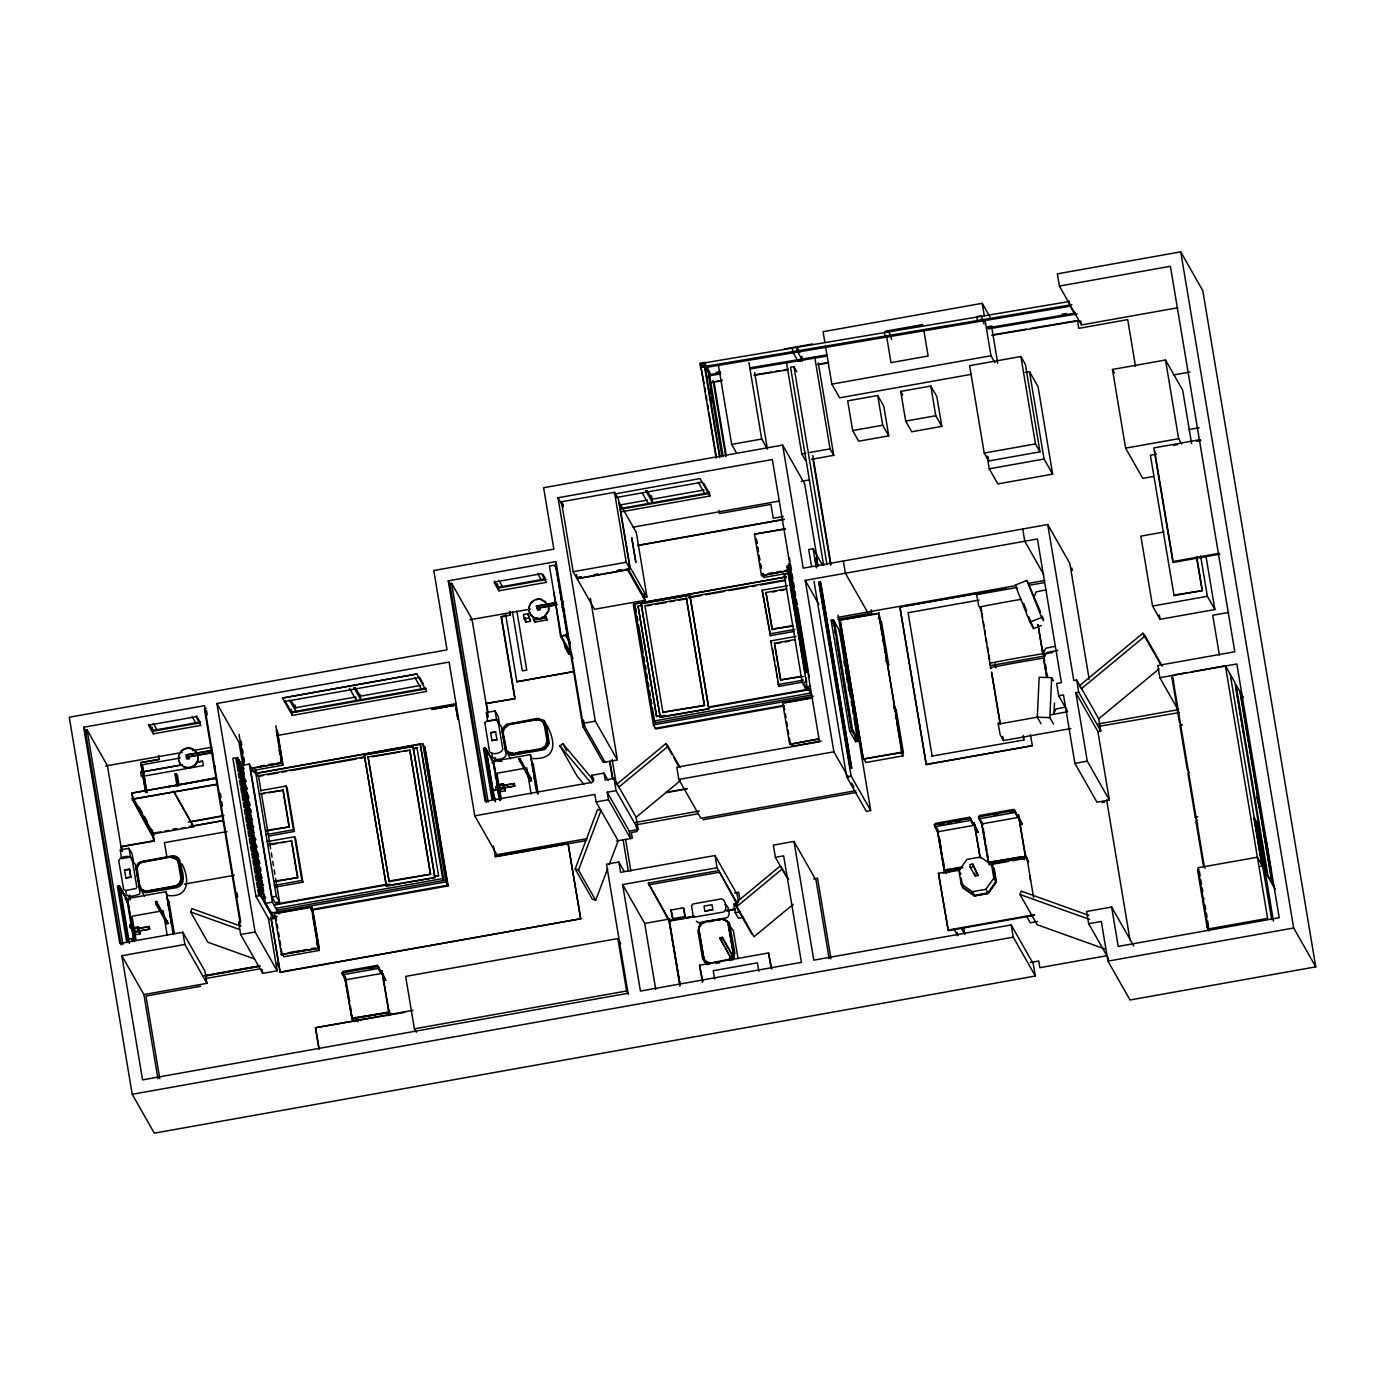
<?xml version="1.0" encoding="UTF-8"?>
<svg xmlns="http://www.w3.org/2000/svg" width="1385" height="1385" viewBox="0 0 1385 1385"><rect width="100%" height="100%" fill="white"/><g stroke="black" fill="none" stroke-linecap="round" stroke-linejoin="round"><path stroke-width="1.5" d="M1040.983 723.714L1037.313 717.24L1039.148 677.282L1051.665 677.663L1053.5 680.901M1053.518 724.095L1049.83 717.603L1051.665 677.663M1054.002 713.569L1054.47 703.061M178.526 758.599L178.769 756.037M198.02 757.283L197.743 759.828A9.73 9.556 -29.6 0 1 195.354 764.33A9.972 9.799 -29.6 0 1 183.53 766.442M182.041 880.202L180.102 884.686L175.912 886.902L146.118 891.836A7.773 7.635 -29.6 0 1 140.508 887.923L139.591 885.413M137.375 865.746L136.699 870.213L139.158 884.98A7.392 7.271 -29.6 0 0 147.606 890.867L174.666 886.036A7.392 7.271 -29.6 0 0 180.725 877.571M502.894 730.761L506.806 725.342M546.261 744.87L546.937 740.404L544.357 725.428A7.392 7.271 -29.6 0 0 535.908 719.542L508.849 724.372M732.994 953.867L729.099 959.303L711.977 962.714A7.392 7.271 -29.6 0 1 703.528 956.845M732.423 956.273L732.959 951.599L728.493 924.834M548.166 742.845L546.036 747.034L541.847 749.25L512.052 754.167A7.548 7.427 -29.6 0 1 506.46 750.272M990.24 668.02L992.231 667.276A253.905 43.939 -9.5 0 1 1043.667 658.1M254.58 958.974L207.785 942.198L190.611 911.971L191.874 908.629L240.713 926.132M595.688 900.337L592.33 899.125L575.173 868.914L597.645 809.359L601.003 810.571L578.514 870.109L595.688 900.337L607.686 868.568M609.175 864.604L618.177 840.799L596.104 801.932L594.84 794.419L474.778 815.834L449.086 662.082L216.908 703.493L255.082 931.949L277.156 970.816L262.734 973.378L240.661 934.529L238.618 922.306L240.678 921.925L204.547 705.692L83.654 727.246L119.785 943.497L182.837 932.244L204.911 971.11L206.954 983.333L143.901 994.568L121.828 955.719L184.88 944.466L206.954 983.333M1104.728 948.933L1037.157 924.713L1019.983 894.485L1021.247 891.144L1088.818 915.364M1033.608 597.766L1036.257 591.862L1045.762 589.889M1052.86 652.439L1043.026 654.187L1045.675 648.284L1055.197 646.31M1054.02 713.067L1055.837 709.068L1065.342 707.112M179.686 753.63L181.175 751.536A9.972 9.799 -29.6 0 1 190.611 748.575M181.331 882.453L175.756 886.608L145.962 891.559A7.773 7.635 -29.6 0 1 140.335 887.647M504.002 728.389L509.576 724.268M732.665 960.117L734.881 953.157L729.428 922.825L723.472 918.67L704.601 921.648L700.152 923.968L697.936 930.928L702.61 958.905L706.956 964.704M958.939 870.594L966.92 859.427L980.442 857.021L991.591 864.777L993.634 868.378L995.867 881.743L987.886 892.909L974.365 895.316L963.216 887.56L961.173 883.959L958.939 870.594L960.982 874.195M961.173 883.959L972.322 891.715L985.843 889.308L993.824 878.142L991.591 864.777M974.313 895.956L988.146 893.325L996.386 881.812L988.232 893.464L974.313 895.956L962.731 887.82L961.103 877.986M583.899 784.222L577.147 776.154L559.973 745.926L562.743 743.624L593.853 780.742M665.821 743.624L616.654 784.326L618.939 787.044L668.089 746.342L665.821 743.624L671.881 754.288M638.156 829.494L616.065 790.645L607.201 792.22L629.275 831.069L638.156 829.494L636.113 817.271L680.347 780.638M751.761 934.027L734.604 903.816L780.292 865.971L788.619 879.354M793.207 904.318L754.046 936.745L736.872 906.517L782.56 868.689M1142.85 633.239L1079.296 685.887L1081.564 688.587L1145.135 635.957L1142.85 633.239L1160.024 663.467M1100.781 731.038L1078.707 692.188L1075.833 692.69L1097.907 731.557L1100.781 731.038L1098.738 718.815L1159.037 668.886M729.22 959.511L731.072 958.143M544.807 746.532L540.773 748.644L513.697 753.475L509.23 752.886M1041.399 625.483L1033.608 628.617L1029.921 622.142L1015.24 585.128L1026.926 580.436L1040.654 612.239M1029.921 622.142L1041.607 617.45L1043.442 620.688M140.681 862.716L169.922 857.142L176.276 859.046M705 922.15L702.749 922.912A7.773 7.635 -29.6 0 0 698.715 928.556L704.186 960.549A7.773 7.635 -29.6 0 0 707.545 963.77M705.173 922.445L702.922 923.206A7.773 7.635 -29.6 0 0 698.888 928.85L698.906 931.222M143.486 861.626L141.201 862.405A7.773 7.635 -29.6 0 0 137.184 868.031L137.202 870.403M1057.915 650.327L1046.419 652.647L1043.753 658.55L1046.904 677.369M1133.709 945.886L1111.636 907.036L1086.619 911.486L1088.662 923.708L1101.317 921.458L1107.948 961.121L1130.022 999.987L1315.75 966.851L1202.803 290.711L1180.73 251.845L1057.361 273.849L1059.404 286.072L1081.477 324.938L1177.821 307.747M1059.404 286.072L1170.412 266.284L1234.797 651.764L1157.791 665.492L1159.834 677.715L1177.7 709.172M989.998 316.992L982.225 303.315L823.088 331.707L824.837 342.199M710.28 376.183L709.553 371.821L704.238 362.454L699.823 363.251L700.55 367.614L704.965 366.835L710.28 376.183L707.337 376.703M784.256 349.02L812.545 343.982M885.742 331.154L922.877 324.54M716.149 458.262L700.62 365.346L704.151 364.722L719.681 457.639M792.861 352.084L797.275 351.288L802.59 360.654L798.176 361.433L792.861 352.084L792.133 347.722M889.586 335.759L885.171 336.555L884.444 332.175L888.858 331.396L891.715 339.498M981.896 320.229L977.481 321.026L976.754 316.646L981.169 315.867L984.025 323.969M796.79 371.734L793.934 366.696L790.558 367.302L823.659 565.392M825.529 346.389L831.848 384.147L990.985 355.755L994.88 362.593M1020.883 356.516L969.621 365.657L984.216 453.068L988.717 460.98L1039.979 451.839L1025.385 364.428L1020.883 356.516L1035.478 443.927L1039.979 451.839M971.179 374.348L839.604 397.824L831.848 384.147M877.726 395.504L847.689 400.854L852.658 430.562L858.7 441.209L888.755 435.859L883.786 406.151L877.726 395.504L882.695 425.212L888.755 435.859M900.735 391.401L930.807 386.034L936.849 396.681L941.817 426.39L911.745 431.756L905.686 421.109L900.735 391.401L902.743 394.95M1025.246 372.375L1029.47 371.613L1038.058 386.727L1052.652 474.137L997.841 483.919L989.254 468.805L987.107 456.011M1153.393 476.475L1142.781 478.379L1125.607 448.151L1112.467 369.466L1165.512 359.996L1182.686 390.224L1191.567 443.39M718.503 365.727L731.661 444.377L761.698 439.028L766.476 447.424M852.658 430.562L882.695 425.212M905.686 421.109L935.758 415.742L941.817 426.39M1173.337 374.989L1189.975 372.028M817.133 558.207L804.72 483.954L782.646 445.087L543.612 487.728L553.861 549.118L433.799 570.533L447.043 649.859L69.25 717.24L132.233 1094.289L154.306 1133.155L1035.322 976.027L1033.279 963.804L1011.206 924.938L813.791 960.151L793.969 841.439L773.332 845.11L775.375 857.332L786.351 876.636M786.351 361.606L801.776 453.899L805.81 453.189M809.861 452.462L830.065 448.861L833.753 455.336L811.506 459.301M608.223 780.534L604.016 773.124L591.655 775.323L592.797 782.196L485.096 801.413L448.238 580.834L555.956 561.617L582.964 723.334L605.037 762.2L617.398 760.001L595.325 721.135L558.016 497.752L772.328 459.526L819.47 741.771L676.78 767.221L678.823 779.443L700.897 818.31L855.965 790.645M643.835 593.923L644.908 600.294L594.494 609.279L573.148 571.711L561.462 501.785L614.524 492.316L618.437 499.189L630.123 569.131L577.06 578.601L576.454 574.533M614.23 494.064L700.048 478.587L709.899 496.02L621.952 511.706M616.256 497.492L702.091 482.17M620.584 504.867L647.626 500.037M704.047 489.978L652.041 499.241L647.089 490.515M621.103 508.364L709.051 492.679M621.519 509.091L709.449 493.406L703.632 483.14M801.257 481.357L809.584 479.868M984.216 453.068L1035.478 443.927M633.135 527.148L779.547 501.024M1188.451 429.644L1199.064 427.757M989.254 468.805L1044.065 459.024L1052.652 474.137M1125.607 448.151L1178.652 438.681L1181.682 444.014M1219.821 554.138L1173.285 562.431L1172.801 561.583L1153.809 447.926L1200.345 439.616M1173.337 445.381L1177.562 444.637M1196.605 441.244L1200.83 440.482M783.235 516.466L773.245 518.25L770.926 504.382L719.542 513.558L718.988 510.217M637.567 545.344L784.1 519.202M637.741 545.621L784.274 519.496M1196.692 556.683L1202.37 590.599L1174.064 595.637L1150.381 455.198L1156.44 454.107M488.299 716.911L471.991 619.199L451.631 583.362L449.865 583.674L486.429 802.486M554.519 566.448L556.476 566.101M788.325 570.845L761.508 575.623L754.444 534.177L785.382 528.654M785.589 529.018L754.444 534.177M573.148 571.711L626.21 562.258L630.123 569.131M545.569 578.861L498.029 587.344L497.44 583.847M545.967 579.588L498.427 588.071L494.514 581.146M498.894 590.806L546.434 582.341L541.518 573.702L493.995 582.185L498.894 590.806L498.202 586.651M581.163 576.974L576.922 577.735L581.267 577.181M593.888 574.706L598.147 573.944M617.243 570.533L621.484 569.789M617.364 570.741L621.605 569.979M625.847 569.235L629.985 568.265M577.164 578.774L627.578 569.772L644.908 600.294M554.121 593.438L560.561 636.39L573.078 658.446M822.43 565.08L813.134 548.72L808.702 549.499L811.541 566.5M539.648 607.53L539.994 609.642L537.865 610.023L536.41 605.989L556.441 602.406M539.769 605.747L556.631 602.752M470.225 619.51L471.991 619.199M470.311 619.684L530.559 609.106M536.757 608.102L556.805 604.518M816.492 566.811L815.09 558.328L816.665 558.363L817.721 564.716M816.665 558.363L815.09 558.328M556.995 604.847L538.003 608.24L537.467 605.799M808.459 671.829L806.52 671.863L788.55 564.336L790.333 564.024M788.55 564.336L790.489 564.301M506.91 615.892L501.457 616.862L515.116 698.611L486.464 703.545L487.97 712.219M811.87 695.305L807.091 686.908L786.94 566.275L790.471 565.651M527.91 613.745L523.478 614.524L524.205 618.905L526.006 622.073L530.438 621.276L527.91 613.745L530.438 621.276M768.485 573.477L772.657 572.732M776.812 571.988L780.967 571.243M785.122 570.499L789.277 569.754M788.134 570.481L761.508 575.623M1089.181 679.291L1069.826 563.401L1047.735 524.534L803.213 568.162L782.646 445.087M642.882 597.247L647.107 596.693L642.986 597.42M524.205 618.905L528.637 618.108M762.252 574.585L763.897 577.458L788.844 573.009M541.656 617.294L545.794 616.55L547.144 619.874L534.783 622.09L533.415 618.766L537.536 618.022M808.373 687.687L805.412 688.207L802.227 682.597L784.118 574.204L788.55 573.425L805.239 673.318M533.623 620.065L546.002 617.866L547.144 619.874M811.246 695.01L654.915 722.883L653.841 721.014L634.278 603.877L786.386 576.749M784.741 577.285L633.274 604.31L653.426 724.926L655.711 728.96L784.048 706.073M641.082 603.358L689.938 595.117L708.912 708.756L660.299 717.43L641.082 603.358L660.299 717.43M641.324 603.791L664.575 599.653M668.799 598.891L689.938 595.117M665.216 715.387L656.473 716.322L638.069 606.163L642.276 605.418M688.535 597.16L785.26 579.917M663.017 712.859L644.873 605.643L686.406 598.233L704.549 705.45L662.688 712.288L704.549 705.45M688.864 597.749L701.485 595.498M705.692 594.736L724.615 591.36M728.822 590.616L747.744 587.24M751.951 586.496L756.158 585.734M760.365 584.989L785.589 580.488M647.28 605.851L651.417 605.106M655.572 604.379L665.96 602.527M670.115 601.783L674.27 601.038M678.425 600.294L686.735 598.822M848.607 777.695L833.891 751.795L805.256 580.384L1037.417 538.973L1061.429 682.684L1056.668 683.532L1058.711 695.755L1067.125 710.557M793.795 631.491L770.458 635.663L762.183 590.235L787.632 585.699M793.051 626.124L772.103 629.223L765.974 592.52L786.593 588.85M772.484 592.001L776.604 591.256M780.742 590.529L784.862 589.785M565.876 634.451L567.833 634.105L568.162 636.044L566.205 636.39L565.876 634.451L570.049 641.809M560.561 636.39L567.175 634.867L561.098 635.94L571.711 654.638M1164.058 531.996L1140.859 536.134L1152.545 606.076L1160.059 619.32L1214.887 609.538L1206.023 556.562M121.724 850.857L107.389 765.611L87.047 729.774L85.264 730.103L121.136 944.864M206.175 708.531L204.391 708.843L240.176 922.981M416.798 674.01L282.419 697.971L292.27 715.404L426.632 691.444L416.798 674.01L282.453 698.144M284.462 701.572L418.841 677.611M564.249 643.35L564.924 647.297L568.75 654.066L571.832 653.512M200.046 722.035L152.506 730.501L151.935 727.004M420.78 685.402L360.238 696.205L355.27 687.462M153.354 733.842L200.894 725.359L195.995 716.737L148.455 725.203L153.354 733.842L152.333 727.731M291.421 712.08L425.784 688.103M426.199 688.83L291.82 712.79L285.033 700.827M837.89 617.346L1015.188 585.734M1027.86 583.466L1044.74 580.471M772.103 629.223L792.722 625.553M899.852 607.011L1006.081 588.365L899.852 607.011L926.271 764.607L1032.362 745.684L1030.44 734.794M854.026 718.261L857.869 741.304L855.653 741.702L849.68 731.193L831.138 620.186L833.355 619.788L840.106 631.647L858.077 739.157L857.021 739.348M837.873 619.182L871.719 613.139L871.165 609.816M981.809 611.114L978.52 605.245L976.633 594.667L1016.659 587.534M1029.297 585.284L1044.048 582.652M902.345 752.557L863.219 759.067L840.002 620.065L878.886 613.139L903.003 755.881L865.867 762.512L863.167 757.768M840.002 620.065L879.129 613.572M1172.801 561.583L1219.319 553.273M769.471 633.932L794.938 629.396M516.83 681.714L573.269 671.656L516.865 681.766L505.473 613.59M932.174 756.348L908.075 612.724L979.108 600.051M878.332 618.506L879.388 618.316L881.587 622.211L888.703 664.817L887.647 665.008M802.261 682.199L778.924 686.371L770.649 640.926L796.098 636.39M880.531 622.402L881.587 622.211M803.594 676.469L780.569 679.931L774.44 643.211L795.059 639.541M839.05 631.837L840.106 631.647M776.829 643.419L780.95 642.692M785.07 641.947L789.208 641.22M105.624 765.94L182.093 752.488M192.688 750.601L211.784 747.207M277.329 735.504L456.254 703.597M455.44 704.965L431.808 709.189L455.596 705.259L457.968 719.386L455.44 704.965L431.981 709.466M145.91 792.255L140.958 762.65L159.448 759.534L158.738 755.639M212.199 750.255L185.832 754.963L187.269 758.98L189.399 758.599L187.962 754.583L189.399 758.599M212.39 750.601L186.888 754.773L187.425 757.197L212.736 752.678M146.827 792.462L142.205 764.762L180.275 758.028M186.179 757.041L212.546 752.349M486.152 703.442L515.116 698.611M196.393 762.269L202.591 761.161L203.353 765.576L141.426 776.552L140.699 772.207L181.954 764.849M181.989 764.901L140.699 772.207M196.428 762.321L202.591 761.161M492.142 753.302C490.048 761.958 504.711 760.365 506.079 754.946L501.214 726.294A2.147 2.112 -29.6 0 0 499.743 725.273L498.254 716.512L495.086 710.955L486.256 712.513L487.71 721.239L496.54 719.681L498.652 723.385M237.302 757.526L232.87 758.305L255.948 896.407L269.019 919.432L273.451 918.653L260.363 895.628L237.302 757.526L242.323 766.372M244.158 769.039L238.116 758.409L235.917 758.79L236.8 764.053L238.999 763.672L244.02 772.518M1173.736 595.065L1202.37 590.599M177.072 786.299L175.029 774.077L176.345 773.834L177.505 775.842L178.855 783.997M239.432 764.208L241.198 763.879L262.25 889.17L260.484 889.499L239.432 764.208L241.007 772.969M239.588 764.485L241.371 764.174L262.25 889.17M177.505 775.842L176.172 776.085L175.029 774.077M244.366 774.544L239.328 765.68L237.129 766.078L238.012 771.324L240.211 770.926L246.253 781.555M254.078 772.484L249.317 764.087L242.236 765.351L265.314 903.453L273.901 918.567M1152.545 606.076L1207.356 596.294L1214.887 609.538M260.397 766.009L264.552 765.282M268.725 764.537L272.88 763.793M277.035 763.048L281.19 762.304L282.834 765.178L251.637 770.752M251.083 768.173L282.228 763.014L251.291 768.537M806.52 671.863L808.303 671.552L797.76 607.738M261.003 790.973L258.493 776.033L255.307 770.424L250.91 771.203L271.945 897.099L275.13 902.708L279.528 901.929L275.615 878.454M216.25 777.66L168.399 786.922M217.324 784.429L132.925 799.128L131.904 793.086L216.129 778.058M131.904 793.086L216.372 778.37M255.048 773.419L420.226 743.953L443.771 880.444L276.481 910.274M885.448 661.112L886.504 660.922L885.794 656.663M256.156 773.488L422.771 743.78L425.057 747.813L448.134 885.915L313.148 909.98M780.569 679.931L801.205 676.261M364.255 754.635L413.111 746.394L435.029 877.536L386.398 886.192L364.255 754.635L386.398 886.192M364.497 755.067L413.111 746.394M492.004 740.715L490.602 732.682L495.57 731.799L496.973 739.815L491.917 740.542L496.973 739.815M490.688 732.855L495.657 731.955M241.423 778.18L239.224 778.578L238.341 773.332L240.54 772.951L241.423 778.18L247.465 788.809M256.71 776.085L364.238 756.902M412.73 748.264L417.266 748.09L413.059 748.835M259.151 776.292L263.358 775.531M267.582 774.786L278.125 772.899M282.332 772.155L286.557 771.393M290.763 770.649L356.135 758.997M360.342 758.236L364.567 757.491M132.925 799.128L217.151 784.1M368.046 756.92L409.925 750.099L430.648 874.229L389.116 881.639L368.046 756.92L389.116 881.639M372.53 756.764L399.538 751.951M403.693 751.207L407.848 750.462M777.955 684.64L803.404 680.104M132.216 800.218L134.172 799.872L153.995 834.791L152.038 835.138L131.887 798.314L133.843 797.968L134.172 799.872M802.227 682.597L806.659 681.818L805.949 677.559M582.964 723.334L595.325 721.135M242.635 785.468L240.436 785.866L239.553 780.621L241.769 780.222L242.635 785.468L248.677 796.098M555.697 564.11L582.825 726.502L584.591 726.19L583.535 719.871M249.006 798.124L242.981 787.494L240.782 787.875L241.648 793.12L243.847 792.722L249.889 803.352M807.091 686.908L810.623 686.285M1228.599 612.43L1212.741 615.269L1219.423 655.33M656.473 716.322L660.68 715.56M709.051 706.939L809.983 688.934M709.362 707.51L810.294 689.522M492.298 762.373L492.541 763.793L493.856 763.568L485.079 747.865L483.4 748.177L491.848 798.747L493.527 798.452L495.484 801.898M660.056 716.997L708.912 708.756M500.123 800.565L493.735 762.339L485.997 748.696L484.663 748.939L492.818 797.777L494.272 797.743L492.766 798.02M484.594 749.164L486.1 748.904M260.657 790.593L286.124 786.057L287.111 787.788L294.399 831.467L268.95 836.021M485.01 750.549L486.343 750.324M653.841 721.014L810.19 693.141M244.193 794.748L241.994 795.146L242.86 800.409L245.058 800.011L244.193 794.748L250.218 805.377M260.155 793.657L283.163 790.177L289.292 826.88L266.613 830.931M260.484 794.228L264.604 793.484M268.725 792.757L283.163 790.177M653.426 724.926L813.307 696.413M818.57 739.174L789.692 744.334L782.629 702.887L811.506 697.746M1044.1 656.057L990.604 665.596L989.496 663.657L991.504 662.896A253.905 43.939 -9.5 0 1 1042.94 653.72L1044.1 656.057L1043.043 649.79M784.88 702.887L811.714 698.092M655.313 728.25L783.633 705.363M515.913 753.319C524.499 748.731 546.867 755.102 546.815 740.179M251.447 812.666L245.405 802.036L243.206 802.417L244.072 807.663L246.288 807.265L251.308 816.129M493.25 761.265L530.472 754.617L537.622 793.934M497.994 761.179L502.011 761.404M492.125 762.408L493.631 762.148L499.829 800.391M518.942 758.911L519.981 758.738L531.026 778.162L531.459 780.776L530.403 780.967L518.942 758.911L531.459 780.776M252.659 819.92L246.617 809.29L244.418 809.688L245.284 814.934L247.5 814.536L252.52 823.383M531.667 758.478C555.679 760.071 556.562 744.264 547.473 726.138M519.375 761.542L520.431 761.352L519.981 758.738M188.204 822.084L223.695 815.523M190.403 821.911L223.764 815.955M176.847 828.784L172.606 829.528L177.193 828.94M189.52 826.516L223.349 820.491M152.748 833.285L160.902 831.831M164.971 831.104L169.057 830.394M181.262 828.213L185.348 827.486M189.416 826.758L223.383 820.543M253.87 827.174L247.828 816.561L245.63 816.942L246.513 822.205L248.711 821.807L253.732 830.671M173.662 791.112L193.606 826.741L152.869 833.995L140.352 811.956M121.014 846.616L153.718 840.782L152.298 832.316M254.078 832.697L249.04 823.833L246.842 824.231L247.725 829.476L249.923 829.078L255.965 839.708M122.036 850.944L121.343 846.72L154.133 841.041L152.714 832.593M604.951 762.027L603.167 762.339L582.825 726.502M900.873 750.393L903.401 752.799L896.303 710.211L893.775 707.822M128.978 848.312L120.166 849.888L121.62 858.631L130.45 857.055L133.618 862.63L132.146 853.887L128.978 848.312L130.45 857.055M226.95 831.606L164.469 842.634L166.962 857.298M1098.738 718.815L1076.664 679.966L1073.791 680.468L1047.735 524.534M531.026 778.162L529.97 778.353L530.403 780.967M504.607 786.074L503.361 783.893L498.583 784.741L500.608 791.631L505.387 790.783L504.867 787.649M499.189 785.018C510.373 780.776 489.113 789.744 503.43 788.117L502.72 784.395M501.18 785.503L514.424 783.598L503.274 785.589M499.777 788.532L514.822 786.039L503.673 788.03M266.284 830.359L289.292 826.88M493.233 790.091L496.505 790.142L493.562 790.662M499.362 789.45L504.157 788.602L505.387 790.783M251.135 836.332L248.936 836.73L248.053 831.485L250.252 831.104L251.135 836.332L257.177 846.962M858.077 739.157L852.433 729.22L851.377 729.41L836.228 638.762M265.851 834.67L293.43 829.753L294.399 831.467M849.68 731.193L851.896 730.795L857.869 741.304M1174.48 674.841L1187.205 672.573M1191.464 671.829L1225.413 665.769L1267.621 918.376L1208.205 928.989L1197.973 867.789L1257.407 857.194L1262.912 866.906M1058.711 695.755L1063.472 694.906L1074.899 763.36L1096.972 802.209L1109.35 800.011L1097.907 731.557M1159.834 677.715L1236.84 663.986L1279.221 917.701L1118.214 946.422L1111.636 907.036M818.379 738.811L789.692 744.334M170.874 856.744L142.742 861.747C132.268 864.604 138.708 878.28 139.279 885.205A7.392 7.271 -29.6 0 0 147.728 891.074L174.787 886.244A7.392 7.271 -29.6 0 0 180.846 877.778L178.267 862.803M821.184 740.992L792.081 746.186L790.437 743.295M636.113 817.271L614.022 778.405L605.158 779.997L604.016 773.124M252.347 843.621L250.148 844.019L249.283 838.773L251.481 838.375L252.347 843.621L258.389 854.251M267.011 841.664L294.589 836.748L295.576 838.462L302.865 882.193L275.303 887.11M258.718 856.259L252.693 845.646L250.495 846.027L251.36 851.273L253.559 850.875L259.601 861.505M125.914 878.073L124.494 870.04L129.463 869.157L130.865 877.19L125.81 877.9L130.865 877.19M268.621 844.348L291.629 840.868L297.775 877.588L275.078 881.639M129.567 869.33L124.494 870.04M268.95 844.919L277.208 843.448M281.328 842.703L285.448 841.976M253.905 852.9L251.706 853.298L252.572 858.562L254.788 858.163L253.905 852.9L259.947 863.53M678.823 779.443L833.891 751.795M1070.83 728.562L1003.433 740.577L1000.143 734.708L998.256 724.13L1038.283 716.997M1050.921 714.747L1067.766 711.734M261.159 870.801L255.117 860.189L252.918 860.57L253.801 865.815L256 865.417L261.021 874.281M127.489 900.337L119.093 885.881L117.396 886.175L126.849 942.666M127.732 941.783L118.677 887.092L120.01 886.867L127.749 900.51L134.397 940.294M596.104 801.932L608.465 799.734L630.539 838.583L629.275 831.069M665.718 792.376L686.96 788.584M665.873 792.67L687.116 788.879M863.219 759.067L902.102 752.124L878.886 613.139M262.371 878.073L256.329 867.443L254.13 867.841L255.013 873.069L257.212 872.688L262.232 881.535M184.257 884.115L234.255 875.32M851.706 768.138L850.13 768.104L851.706 768.138L820.907 583.795M1098.097 723.974L1178.722 709.587M263.583 885.361L257.541 874.731L255.342 875.112L256.225 880.358L258.424 879.96L263.462 888.824M125.048 899.021L166.165 891.68L173.748 933.611M126.589 899.471L130.121 898.848M932.018 756.072L1024.121 739.954M1098.513 726.415L1179.241 712.582M126.156 900.562L127.645 900.302L134.137 940.121M126.433 900.735L127.749 900.51M126.606 902.258L127.922 902.016L120.408 888.772M167.585 895.506C188.516 897.809 189.797 881.085 182.872 865.521A8.033 7.912 -29.6 0 0 181.383 863.53M846.668 776.777L851.1 775.981L870.715 810.537L866.3 811.316L846.668 776.777L814.034 581.371M263.791 890.849L258.753 881.985L256.554 882.384L257.437 887.612L259.636 887.231L265.678 897.861M155.553 901.652L156.609 901.462L168.087 923.518L167.031 923.691L156.003 904.267L155.553 901.652L168.087 923.518M926.132 764.347L1032.362 745.684M274.767 881.068L297.775 877.588M156.003 904.267L157.059 904.076L156.609 901.462M274.317 885.379L301.895 880.462L302.865 882.193M265.002 898.103L259.982 889.239L257.766 889.637L258.649 894.9L260.847 894.502L273.936 917.528M260.311 889.205L262.094 888.893M635.611 822.396L699.425 811.021M1182.478 724.944L1179.933 725.394L1187.274 769.419L1189.074 772.588M636.027 824.837L697.711 813.843M255.948 896.407L260.363 895.628M587.43 838.548L496.851 854.701L474.778 815.834M495.207 856.484L568.058 843.5L580.748 918.757L280.151 972.374L270.785 916.957M585.942 840.626L495.363 856.778L493.424 845.889M703.078 819.73L855.913 792.48M271.945 897.099L276.342 896.32L279.528 901.929M388.787 881.068L430.648 874.229M167.654 920.886L166.598 921.077L167.031 923.691M265.314 903.453L272.395 902.189L279.06 913.944M616.377 841.076L632.304 838.237L631.352 832.524L637.135 831.502L636.304 826.499M139.695 930.703L140.231 933.854L135.47 934.702L133.427 927.794L138.188 926.946L139.435 929.127M134.137 928.296L137.686 927.673L134.016 928.089L135.47 934.702M136.042 928.556L149.268 926.634L138.119 928.625M275.927 904.093L387.661 884.149M434.042 875.891L438.595 875.701L434.371 876.463M274.143 905.046L390.103 884.357M386.155 885.759L435.029 877.536M1074.899 763.36L1087.277 761.144L1109.35 800.011M137.565 927.448L138.275 931.153L134.726 931.793L149.684 929.11L138.535 931.084M134.224 932.52L138.985 931.672L140.231 933.854M275.425 908.404L442.715 878.575L443.771 880.444M270.785 913.096L445.831 881.881L448.134 885.915M129.013 938.805L132.285 938.857M281.501 954.888L274.438 913.459L311.573 906.829L318.637 948.258L281.293 954.525L318.637 948.258M276.706 913.442L311.781 907.192M310.638 909.633L447.719 885.188L424.658 747.086M273.087 917.13L277.294 916.385M624.116 871.252L618.853 861.989L606.491 864.205L628.063 993.27L142.568 1079.867L121.828 955.719M240.661 934.529L255.082 931.949M738.465 902.518L737.097 894.381L715.024 855.514L620.584 872.36L618.853 861.989M973.066 823.452L969.552 817.271L935.083 823.417L935.446 825.616M934.286 824.871L970.539 818.414L973.724 825.373L937.472 831.831L934.286 824.871L937.16 829.909L944.31 870.923L962.869 867.616M978.503 816.977L1014.755 810.519L1017.94 817.496L981.688 823.954L978.503 816.977L981.376 822.015M939.515 824.889L943.566 824.179M947.617 823.452L951.668 822.725M955.737 821.997L959.788 821.27M993.841 815.211L997.892 814.484M1010.063 812.303L1014.114 811.593M934.615 826.81L970.85 820.335L973.724 825.373M978.831 818.916L1015.084 812.458L1017.94 817.496M775.375 857.332L783.65 855.861L801.43 962.35L640.424 991.071L622.627 884.582L717.066 867.737L737.045 902.899M693.781 916.299L668.938 920.731L648.301 883.128L718.677 870.576L737.287 904.595M1102.131 802.556L1104.607 802.123M648.596 884.894L718.971 872.342M288.495 952.742L298.9 950.889M303.055 950.145L307.21 949.4M311.383 948.656L315.538 947.929M975.577 832.679L978.035 832.246L974.365 824.023M1019.793 824.802L1022.251 824.352L1018.408 815.852M311.054 908.214L312.681 911.088L319.26 950.422L283.89 956.741L282.246 953.867M203.508 975.836L259.67 965.83M205.672 975.629L259.757 965.986M205.447 976.044L260.103 966.297M205.863 978.485L260.709 968.704M200.652 986.276L145.979 996.023L159.76 1078.551M279.995 972.08L580.748 918.757M734.483 893.031L738.672 892.269L739.78 898.934M813.584 878.921L817.531 878.211L830.983 958.766M671.015 910.049L683.411 907.833L683.896 908.698L685.35 917.424L672.954 919.64L671.015 910.049L672.954 919.64M1187.914 773.263L1195.272 817.271L1197.835 816.804M342.805 971.508L377.274 965.362L380.788 971.543M342.008 972.945L378.278 966.47L381.464 973.447L345.194 979.905L342.008 972.945L344.865 977.983M369.535 968.981L373.586 968.253M737.287 903.297L733.756 903.92L735.227 912.646L738.378 918.22L743.676 917.286M342.337 974.867L378.59 968.409L381.464 973.447M704.878 911.105L712.825 909.685L712.011 904.786L703.961 906.032L704.878 911.105L712.825 909.685M972.651 864.084L969.829 864.586L970.296 867.374L975.196 876.012L978.035 875.51L972.651 864.084L978.035 875.51M622.627 884.582L644.7 923.449L669.89 918.947M943.912 870.213L962.471 866.906M988.094 862.318L1025.644 856.415L988.509 863.045L981.238 821.253M672.469 918.774L684.865 916.558L685.35 917.424M946.682 870.057L960.774 867.529M988.89 862.526L1021.109 856.778M726.9 910.395L735.193 908.906M669.042 920.921L673.3 920.159M677.542 919.398L694.543 916.368M726.433 910.689L734.933 909.166M680.035 984.943L669.37 921.042L694.958 916.645M726.744 910.811L735.331 909.443M970.296 867.374L973.118 866.871M1034.612 915.277L948.275 930.685L938.459 873.26L959.511 869.503M988.994 864.257L1026.891 857.488L1033.574 897.497M942.995 873.087L959.84 870.092M989.323 864.829L1008.263 861.453M1012.47 860.691L1025.108 858.44M735.227 912.646L740.508 911.711M706.939 921.804L720.477 919.398M709.033 921.752L712.911 921.06M716.772 920.367L720.65 919.675M620.774 943.704L617.848 938.545L405.649 976.39L414.409 1028.83L416.366 1032.275M383.281 980.753L385.774 980.303L381.931 971.82M719.75 937.783L722.416 937.299L733.444 956.741L733.617 957.779L730.968 958.247L719.75 937.783L730.968 958.247M719.94 938.822L722.589 938.355L733.617 957.779M351.617 1018.269L389.15 1012.383L352.032 1018.996L344.761 977.204L352.032 1018.996M354.404 1018.148L388.648 1012.037L390.449 1015.205M318.879 1048.635L315.399 1027.739L412.99 1010.323M1199.15 869.849L1197.575 870.144L1202.249 898.121L1203.807 897.826M315.399 1027.739L404.784 1012.348M730.795 957.208L733.444 956.741M702.385 982.173L699.563 965.241L768.537 952.949L771.826 969.206M715.889 963.423L719.75 962.731M1260.177 866.404L1261.96 866.075L1253.962 818.241M947.946 930.097L1034.283 914.706M1264.488 874.004L1266.271 873.675L1258.272 825.841L1254.827 819.764M414.409 1028.83L626.609 990.985L628.565 994.43M1037.365 921.544L1030.284 922.808L1026.423 915.987M1204.05 899.229L1202.474 899.506L1207.149 927.483L1209.14 930.98M132.233 1094.289L1013.249 937.16L1035.322 976.027M1207.149 927.483L1208.724 927.206M1030.284 962.523L1038.767 961L1039.875 967.665L1106.303 955.806M1107.948 961.121L1293.677 928.002L1315.75 966.851M1069.237 301.514L702.108 363.286L702.662 366.783L1071.903 304.665M705.432 367.579L1070.432 306.172M716.114 372.444L720.356 371.717M987.73 326.739L991.989 326.029M1062.018 314.239L1066.26 313.529M709.916 374.556L720.512 372.773M750.237 367.769L826.62 354.924M987.903 327.778L1074.916 313.148M710.09 375.699L720.702 373.915M750.41 368.912L826.81 356.066M988.076 328.92L1077.201 313.928M716.062 381.342L722.433 380.269M754.323 374.902L771.341 372.046M775.583 371.318L779.842 370.609M784.1 369.899L788.342 369.172M818.102 364.168L828.732 362.385M992.439 334.841L1026.458 329.111M1030.717 328.401L1077.478 320.524L1078.794 328.349L1127.702 319.623L1135.51 366.402M711.648 382.537L722.26 380.754M754.081 375.387L788.048 369.691M817.756 364.688L828.369 362.905M991.764 335.412L1078.759 320.766M724.805 904.613C729.202 905.357 730.865 915.554 727.004 917.736L698.611 922.791L696.343 921.215M536.982 719.386L541.639 719.992L544.998 723.23M169.801 856.934L174.302 857.523L177.644 860.864M513.835 753.7L507.343 751.57M720.062 918.947L724.667 919.796M1037.313 717.24L1049.83 717.603M976.564 593.265L976.633 594.667M998.187 722.728L998.256 724.13M133.653 862.665L135.297 864.24L139.972 892.927A1.922 1.887 -29.6 0 1 138.95 894.364C134.328 895.628 124.65 899.471 126.052 890.659M173.281 856.674L175.549 857.367M1019.983 894.485L1089.545 919.415M575.173 868.914L578.514 870.109M190.611 911.971L239.449 929.473M541.189 599.601L545.69 601.921M724.545 919.571L726.536 921.077M729.064 925.024L733.409 930.824L738.084 958.801M181.435 764.987L183.738 766.805A9.972 9.799 -29.6 0 0 195.562 764.693A9.73 9.556 -29.6 0 0 197.968 760.209L197.605 754.79M177.47 858.717L175.376 857.09L170.719 856.449L141.045 862.111A7.773 7.635 -29.6 0 0 137.011 867.754L139.764 885.707M179.79 763.031L181.643 765.351M734.604 903.816L736.872 906.517M559.973 745.926L591.083 783.027M547.317 603.877L540.981 599.22A9.955 9.782 -29.6 0 0 528.966 610.473A9.955 9.782 -29.6 0 0 543.959 617.017L548.339 610.854A9.643 9.487 -29.6 0 0 548.183 605.799M510.563 758.911L508.26 754.565M726.415 920.869L727.904 922.895M505.975 749.752L507.464 751.778M177.315 858.44L178.873 860.604M144.438 896.303L142.153 891.923M1112.467 369.466L1114.492 373.015M1226.383 667.449L1234.918 682.476L1266.894 873.918L1258.723 825.754M1241.358 693.833L1243.488 697.573M1240.112 691.877L1236.026 684.675L1267.881 875.424L1271.984 882.626M1236.13 688.812L1243.505 732.89M1258.013 799.058L1256.628 796.6L1259.917 810.398M1254.221 817.842L1258.913 826.066M1265.752 838.289L1271.326 872.152M1264.245 836.246L1265.855 839.068M1173.736 680.693L1171.935 677.525L1179.276 721.55L1181.076 724.719M1145.135 635.957L1162.292 666.185M1258.272 841.284L1262.583 848.884M1258.532 842.876L1262.86 850.459M1269.664 868.603L1271.257 871.425M1265.007 869.867L1257.372 824.11M1265.111 870.767L1273.421 921.146M1274.408 887.127L1272.036 882.955L1240.06 691.53L1272.278 883.388M1262.808 867.599L1275.36 889.551M1195.272 817.271L1197.073 820.439M1197.713 824.283L1195.913 821.115L1203.271 865.14L1205.071 868.308M1043.701 574.533L1024.779 541.223L1022.736 529.001M1015.24 585.128L1017.075 588.365M1044.827 660.42L1043.511 658.117L1046.662 676.936M981.186 609.175L980.078 607.236L982.086 606.474A253.905 43.939 -9.5 0 1 1007.605 601.679A253.836 43.939 -9.5 0 1 1021.316 599.307M799.734 352.534L796.548 346.925L797.275 351.288M1088.662 923.708L1108.641 958.87M1017.265 815.575L1013.751 809.394L979.282 815.54L979.645 817.739M1018.996 818.604L1022.251 824.352M801.776 453.899L805.447 460.391M1024.883 853.904L1028.57 862.111L1025.125 856.051M1022.822 856.796L1024.467 859.669M878.575 617.208L880.375 620.376M867.477 612.083L845.404 573.217L843.361 560.994M982.173 822.309L982.744 825.062M887.231 662.22L888.703 664.817M974.763 826.481L978.035 832.246M973.447 825.65L969.552 817.271M991.522 862.37L993.149 865.244M994.153 868.205L996.456 881.968M993.824 878.142L995.867 881.743M700.62 365.346L704.099 383.403M896.303 710.211L894.087 706.333L894.797 710.592M985.843 889.308L987.886 892.909M731.661 444.377L736.422 452.774M831.138 620.186L833.129 623.683M805.256 580.384L818.916 604.431M903.401 752.799L901.202 748.921L896.926 723.368M901.219 752.713L903.003 755.881M936.329 827.157L938.978 831.814M972.322 891.715L974.365 895.316M786.94 566.275L788.861 569.633M784.118 574.204L786.247 577.943M947.704 869.261L949.348 872.135M946.474 873.571L944.674 870.403L941.835 853.472M938.459 873.26L947.929 928.573M761.923 573.598L763.274 575.987M960.982 927.656L964.843 934.477L963.683 927.483M765.974 592.52L772.432 629.811M762.183 590.235L770.458 635.663M953.901 928.919L957.779 935.741L957.191 932.244M698.248 482.222L705.034 494.185M774.44 643.211L780.898 680.52M770.649 640.926L771.618 642.657M851.758 783.252L853.852 786.957M645.687 490.515L652.629 502.738L651.469 495.761M642.259 493.043L648.215 503.534M636.2 531.84L646.951 596.9L630.019 567.106L619.216 502.443L636.148 532.238M793.969 841.439L816.042 880.289L829.148 958.732M628.426 569.443L644.302 597.385M643.419 596.97L644.077 598.112M638.069 606.163L656.802 716.893M634.278 603.877L635.334 605.747M561.462 501.785L563.418 505.213M558.016 497.752L563.262 506.997M668.089 746.342L680.208 767.671M673.906 757.855L678.944 766.736M562.726 601.436L561.427 599.116L561.912 602.042M560.925 598.753L563.02 602.423M562.587 607.132L564.664 610.802M543.024 574.411L544.98 577.857M561.86 607.219L563.955 610.906M537.622 573.459L541.552 580.367M566.205 636.39L570.378 643.748M539.994 609.642L538.54 605.609M536.41 605.989L537.865 610.023M533.415 618.766L534.783 622.09M498.929 580.367L502.859 587.275M591.655 775.323L593.749 779.028M699.563 965.241L702.853 981.498M648.301 883.128L668.661 918.965L679.931 986.051M669.37 921.042L680.139 985.099M562.743 743.624L566.777 750.739M448.238 580.834L450.35 584.522M531.459 761.179L533.381 764.572M494.029 796.323L495.917 799.63M419.395 676.867L423.291 683.705M414.981 677.663L421.784 689.626M353.868 687.462L360.81 699.702L359.944 694.456M349.453 688.258L356.395 700.481L355.807 696.984L295.247 707.787L291.283 700.793M289.448 700.048L296.252 712.011M382.502 974.555L385.774 980.303M378.52 969.084L381.152 973.724M216.908 703.493L238.982 742.343L242.877 765.611M388.406 1009.855L390.864 1014.166M386.328 1012.764L387.956 1015.638M243.57 778.266L245.578 781.798M242.773 782.006L246.79 789.086M311.677 909.755L313.027 912.126M313.512 914.065L319.069 947.271M246.08 801.776L251.1 810.64M343.168 973.69L346.683 979.87M196.531 715.837L200.461 722.745L152.921 731.228L148.991 724.32M192.117 716.634L196.029 723.541M211.576 752.47L212.874 754.773M317.806 946.474L319.156 948.864M317.615 947.548L319.26 950.422M214.381 767.913L215.35 769.627L214.623 765.264M252.278 834.636L255.29 839.951M355.443 1017.317L357.901 1021.645M355.045 1018.339L356.672 1021.23M252.486 840.158L256.502 847.239M352.379 1018.494L354.179 1021.663M255.792 859.929L260.813 868.793M153.423 723.524L157.336 730.432M173.783 791.822L193.606 826.741M238.618 922.306L240.713 925.994M140.958 762.65L142.465 771.272M142.205 764.762L146.845 792.514M139.071 807.143L142.188 812.666M144.282 816.336L147.416 821.842M151.588 829.199L153.995 834.791M133.047 799.093L138.258 808.269M132.943 800.149L152.038 835.138M154.029 840.885L152.627 832.437M83.654 727.246L86.805 732.803M167.152 898.709L169.074 902.102M121.343 846.72L122.14 851.1M133.427 927.794L134.674 929.976M197.813 755.154L196.514 752.453A9.73 9.556 -29.6 0 0 190.403 748.194A9.972 9.799 -29.6 0 0 180.968 751.155L178.561 755.656L178.942 761.109M178.734 760.729L179.998 763.412M1042.195 616.135L1043.736 620.03M1026.926 580.436L1041.607 617.45M1023.55 603.289L1026.649 611.079M1028.968 616.931L1033.608 628.617M178.717 860.31L179.652 862.838M506.114 749.977L502.79 732.838M177.522 860.656L178.388 863.028M545.742 725.463L543.405 721.048L539.215 719.023L509.42 723.974L503.846 728.112L503.292 733.029M505.058 748.921L507.343 753.267L511.809 755.431L545.015 749.493L549.274 743.52L546.538 724.874L544.27 720.512L537.276 718.417L506.598 724.303L503.101 727.852L502.357 732.752M729.41 925.786L728.666 923.535A7.773 7.635 -29.6 0 0 723.039 919.623M703.268 958.022L704.013 960.255A7.773 7.635 -29.6 0 0 709.639 964.168M138.95 886.279L141.235 890.659L145.702 892.788L176.518 887.698C188.741 884.08 180.864 868.153 179.669 859.877A8.033 7.912 -29.6 0 0 173.696 855.74L140.508 861.66A8.033 7.912 -29.6 0 0 136.232 867.633L136.249 870.126M727.783 922.67L733.081 951.807M1180.73 251.845L1293.677 928.002M1256.108 821.894L1263.761 867.651L1255.935 821.565M1262.739 866.594L1271.724 919.657M1254.412 818.154L1262.41 866.006M1230.192 674.166L1262.22 865.677M1200.639 556.026L1207.356 596.294M1165.512 359.996L1178.652 438.681M1196.727 558.224L1202.042 590.027M1154.657 450.887L1173.285 562.431M1172.351 675.222L1204.327 866.664M1159.349 615.078L1160.059 619.32M1199.479 871.858L1200.137 875.857M1200.812 879.856L1201.487 883.838M1202.145 887.837L1202.821 891.836M1205.054 905.219L1205.712 909.218M1206.387 913.217L1207.062 917.216M1207.72 921.215L1208.395 925.215M1080.802 320.853L1081.477 324.938M1074.621 311.937L1075.106 314.845L1069.791 305.496L1069.064 301.116M1071.869 568.075L1072.284 570.516M1106.632 799.976L1130.073 940.346M1029.47 371.613L1044.065 459.024M1076.664 679.966L1078.707 692.188M1075.833 692.69L1087.277 761.144M992.11 329.578L997.702 363.147M1045.519 664.61L1046.229 668.782M1046.921 672.971L1047.614 677.144M1038.144 624.929L1043.026 654.187M1037.902 624.497L1042.784 653.755M982.225 303.315L984.337 315.901M985.029 320.108L990.985 355.755M988.007 456.721L988.717 460.98M1023.255 735.452L1023.948 739.659M995.14 663.64L995.85 667.882M1029.626 875.199L1030.492 880.444M1025.644 856.415L1018.39 814.622L1025.298 856.345M1002.74 736.508L1003.433 740.577M981.878 613.347L982.571 617.537M983.281 621.709L983.973 625.881M984.666 630.071L985.376 634.243M986.068 638.433L986.761 642.605M987.47 646.795L988.163 650.967M988.855 655.14L989.565 659.329M991.677 672.054L1000.42 724.303M1014.755 810.519L1015.084 812.458M980.58 607.253L990.829 668.643M991.539 672.868L1000.022 723.663M923.933 330.825L928.14 356.014L891.005 362.645L886.798 337.455M930.807 386.034L935.758 415.742M1011.206 924.938L1013.249 937.16M983.229 828.663L984.094 833.181M984.648 837.129L985.514 841.647M986.051 845.594L986.934 850.113M987.47 854.06L988.336 858.579M981.653 821.963L988.163 860.985M980.407 858.146L974.157 822.517L979.991 857.419M970.539 818.414L970.85 820.335M974.728 873.225L975.196 876.012M962.575 883.734L963.216 887.56M939.168 836.834L940.934 847.412M941.644 851.654L942.354 855.878M943.064 860.12L943.774 864.344M939.013 836.54L939.722 840.782M940.432 845.006L941.125 849.247M937.455 829.857L944.31 870.923M899.99 607.271L926.271 764.607M879.388 618.316L882.228 635.369M882.938 639.628L883.647 643.886M884.374 648.145L885.084 652.404M895.506 714.85L896.216 719.109M818.327 363.043L833.753 455.336M814.64 356.568L830.065 448.861M801.863 356.274L802.59 360.654M812.822 455.596L830.965 564.214M840.245 620.497L863.461 759.499M812.839 458.522L830.654 565.167M838.081 615.113L870.715 810.537M839.327 630.296L850.528 697.33M851.221 701.52L851.931 705.692M852.623 709.882L853.316 714.071M843.984 661.355L844.694 665.562M845.387 669.786L846.096 673.993M846.806 678.217L847.499 682.424M848.209 686.648L848.918 690.855M793.934 366.696L827.018 564.803M854.943 737.512L855.653 741.702M852.433 729.22L834.462 621.709L833.406 621.9L834.116 626.124M833.355 619.788L851.896 730.795M834.826 630.331L835.519 634.555M816.492 558.068L817.912 566.552M820.387 581.388L851.533 767.844M818.968 581.631L850.286 768.398M813.134 548.72L816.319 567.833M818.812 582.704L851.1 775.981M789.45 558.068L790.039 561.566M790.645 565.167L791.51 570.412M792.116 574.013L792.791 578.774M793.501 582.998L794.211 587.205M794.903 591.43L795.613 595.637M796.323 599.861L797.154 604.154M808.719 673.352L809.307 676.867M788.723 564.63L806.693 672.158M754.635 372.565L767.428 449.104M804.702 683.965L805.412 688.207M748.921 362.489L761.698 439.028M763.204 573.321L763.897 577.458M756.383 539.406L757.076 543.543M757.768 547.681L758.461 551.819M759.136 555.956L759.828 560.094M760.521 564.232L761.213 568.369M756.141 538.938L756.816 543.024M757.508 547.092L758.184 551.178M758.859 555.247L759.551 559.332M760.226 563.418L760.902 567.486M783.979 705.606L784.654 709.674M785.347 713.76L786.022 717.845M786.697 721.914L787.39 726M788.065 730.085L788.758 734.171M789.433 738.24L790.108 742.325M772.674 648.89L773.367 653.062M774.059 657.217L774.752 661.389M775.444 665.544L776.154 669.717M776.846 673.872L777.539 678.044M778.231 682.199L778.924 686.371M713.933 381.689L726.277 455.596M713.067 380.563L725.775 456.583M709.743 376.201L723.143 456.444M708.237 374.296L722 456.652M709.639 389.272L710.349 393.496M711.059 397.72L711.751 401.944M704.238 362.454L704.965 366.835M705.173 367.977L719.975 456.669M704.809 387.627L705.502 391.851M706.212 396.075L706.921 400.282M707.631 404.507L708.324 408.731M709.033 412.955L716.443 457.31M709.207 491.952L709.899 496.02M768.537 952.949L770.995 967.769M758.807 971.145L757.422 962.835L713.223 970.712L714.608 979.022M689.695 594.684L708.67 708.324M686.406 598.233L704.221 704.878M729.756 927.863L733.929 952.863M715.024 855.514L717.066 867.737M722.416 937.299L722.589 938.355M703.649 957.052L699.044 930.079A7.392 7.271 -29.6 0 1 705.103 921.614M635.698 607.876L636.408 612.135M637.117 616.394L637.827 620.653M638.537 624.912L643.177 652.595M643.886 656.854L644.596 661.13M645.306 665.389L646.016 669.648M646.726 673.906L647.436 678.165M648.145 682.424L648.855 686.683M649.565 690.942L650.292 695.201M651.002 699.46L651.712 703.719M652.422 707.977L654.915 722.883M614.524 492.316L626.21 562.258M683.411 907.833L684.865 916.558M590.391 598.303L617.052 757.872M644.7 923.449L655.728 989.461M612.205 759.361L616.152 783.668M625.587 839.431L630.85 870.975M614.022 778.405L616.065 790.645M610.092 761.906L612.914 778.837M623.111 839.864L628.374 871.425M609.521 761.127L612.447 778.318M607.201 792.22L608.465 799.734M555.679 565.253L556.389 569.495M567.175 634.867L555.506 564.942L549.412 566.032L561.271 636.269M617.848 938.545L626.609 990.985M568.092 650.119L568.75 654.066M545.794 616.55L546.002 617.866M568.058 843.5L580.575 918.48M545.569 725.169L548.304 740.75M525.279 617.693L526.006 622.073M516.847 610.941L526.75 670.08L522.318 670.877L512.415 611.737M509.853 611.477L510.442 615.078L501.076 616.585L514.735 698.352M509.541 611.356L510.13 614.957M533.294 764.399L538.28 793.847M530.472 754.617L536.809 792.497M532.446 767.359L533.208 771.635M533.848 775.721L534.61 779.997M535.251 784.083L535.995 788.359M531.13 794.194L526.75 767.931L496.938 773.245L501.335 799.509M514.181 783.2L514.822 786.039M503.136 732.734L506.616 750.566A7.548 7.427 -29.6 0 0 512.225 754.461L544.288 748.731L547.594 745.39L548.131 740.456M505.369 747.813C504.936 741.062 498.029 726.744 508.97 724.58L536.03 719.767A7.392 7.271 -29.6 0 1 544.478 725.636M495.086 710.955L496.54 719.681M503.361 783.893L504.157 788.602M495.051 757.283L495.761 761.525M499.31 785.226L500.608 791.631M493.631 765.905L494.341 770.129M495.034 774.336L495.743 778.543M496.453 782.767L497.146 786.974M497.856 791.199L498.565 795.405M496.505 790.142L495.674 786.507L496.176 789.571M485.997 748.696L494.272 797.743M485.927 748.939L494.081 797.777M485.079 747.865L493.527 798.452M451.631 583.362L488.178 802.175M422.771 743.78L445.831 881.881M420.226 743.953L442.715 878.575M416.937 747.502L438.595 875.701M412.868 745.961L434.769 877.103M409.596 749.51L430.337 873.658M389.15 1012.383L381.879 970.573L388.821 1012.314M378.278 966.47L378.59 968.409M377.274 965.362L377.638 967.544M346.025 980.407L349.73 1001.857M350.266 1005.804L351.132 1010.323M351.686 1014.27L352.552 1018.789M295.074 705.017L295.663 708.514M291.248 709.293L292.27 715.404M311.573 906.829L318.429 947.894M312.352 913.84L317.477 944.449M316.576 941.333L317.269 945.488M277.364 730.709L282.748 763.602M276.948 729.982L282.834 765.178M275.857 725.688L282.228 763.014M286.124 786.057L293.43 829.753M294.589 836.748L301.895 880.462M276.29 730.622L281.415 761.231M279.112 749.891L279.805 754.029M280.497 758.166L281.19 762.304M282.834 789.606L288.98 826.308M291.317 840.297L297.446 877.017M315.676 1028.241L319.173 1049.138M261.713 795.232L270.612 848.59M271.339 852.848L272.049 857.125M272.758 861.383L273.468 865.66M274.178 869.918L274.888 874.195M255.307 770.424L276.342 896.32M275.788 916.16L276.463 920.246M277.156 924.314L277.831 928.4M278.524 932.486L279.199 936.554M279.874 940.64L280.566 944.726M281.242 948.794L281.917 952.88M249.317 764.087L272.395 902.189M271.962 912.161L272.672 916.403M271.304 919.363L280.151 972.374M241.094 741.113L241.769 745.199M242.462 749.268L243.137 753.353M243.812 757.439L244.504 761.508M239.051 734.362L244.401 765.524M277.173 963.25L277.571 965.709M268.326 917.926L277.156 970.816M242.063 779.322L243.483 787.788M244.193 792.03L244.903 796.271M245.612 800.513L251.983 838.635M252.693 842.876L253.403 847.118M254.113 851.359L254.805 855.584M255.515 859.825L260.484 889.499M238.116 758.409L238.999 763.672M239.328 765.68L240.211 770.926M242.981 787.494L243.847 792.722M245.405 802.036L246.288 807.265M246.617 809.29L247.5 814.536M247.828 816.561L248.711 821.807M249.04 823.833L249.923 829.078M252.693 845.646L253.559 850.875M255.117 860.189L256 865.417M256.329 867.443L257.212 872.688M257.541 874.731L258.424 879.96M258.753 881.985L259.636 887.231M259.982 889.239L260.847 894.502M262.042 969.31L262.734 973.378M206.521 710.661L207.231 714.902M220.336 793.345L221.046 797.587M221.756 801.828L222.466 806.07M236.991 892.996L237.701 897.238M186.923 756.885L187.269 758.98M176.345 773.834L178.059 784.031M177.193 782.196L177.869 786.282M169.316 786.299L167.36 786.663M179.479 862.543L182.197 878.142M158.427 755.517L159.05 759.257L140.647 762.546L142.413 773.124M182.837 932.244L184.88 944.466M168.97 901.929L174.32 933.455M166.165 891.68L173.281 934.304M168.139 904.872L168.901 909.166M169.541 913.234L170.286 917.528M170.926 921.596L171.688 925.89M172.329 929.976L173.09 934.252M143.174 775.496L145.996 792.41M143.122 777.349L145.581 792.151M167.169 934.962L163.118 910.689L132.042 916.247L136.094 940.502M132.094 793.397L133.099 799.439M149.043 926.236L149.684 929.11M129.463 869.157L130.779 877.017M138.188 926.946L138.985 931.672M129.532 895.42L130.242 899.644M129.446 895.264L130.155 899.488M129.065 895.333L129.878 899.644M143.901 994.568L157.959 1078.742M126.935 899.696L133.929 941.54M131.956 938.268L132.458 941.315M120.01 886.867L129.446 943.41M119.093 885.881L128.528 942.371M126.485 933.369L127.887 941.748M87.047 729.774L122.919 944.535M182.041 877.848L182.197 880.496M699.165 930.304A7.392 7.271 -29.6 0 1 705.225 921.839M731.834 959.441A7.773 7.635 -29.6 0 0 733.963 955.234L728.493 923.241A7.773 7.635 -29.6 0 0 722.866 919.328M733.79 954.957A7.773 7.635 -29.6 0 1 729.756 960.584M536.082 599.74A9.955 9.782 -29.6 0 1 541.171 599.497M548.391 606.18A9.643 9.487 -29.6 0 1 548.547 611.235L544.166 617.381A9.955 9.782 -29.6 0 1 529.295 607.045A10.041 9.868 -29.6 0 1 533.762 600.917M190.438 748.454A9.73 9.556 -29.6 0 1 196.566 752.713M136.717 886.538L136.699 887.162A1.922 1.887 -29.6 0 1 135.678 888.599L125.723 890.503L123.629 889.499L118.764 860.847C119.629 856.484 129.74 854.649 132.025 858.475L136.717 886.538M484.871 722.866L489.546 751.553C491.848 755.379 501.924 753.544 502.807 749.181L497.942 720.529A2.147 2.112 -29.6 0 0 496.471 719.525L486.481 721.204L484.871 722.866M691.53 905.582L693.071 915.45L694.733 917.06L723.732 911.971C727.592 909.789 725.93 899.592 721.533 898.848L693.158 903.92L691.53 905.582M554.225 592.434L553.844 594.494L554.225 592.434M631.75 537.847L635.836 562.327L631.75 537.847M129.948 924.868L130.45 927.898L129.948 924.868"/></g></svg>
